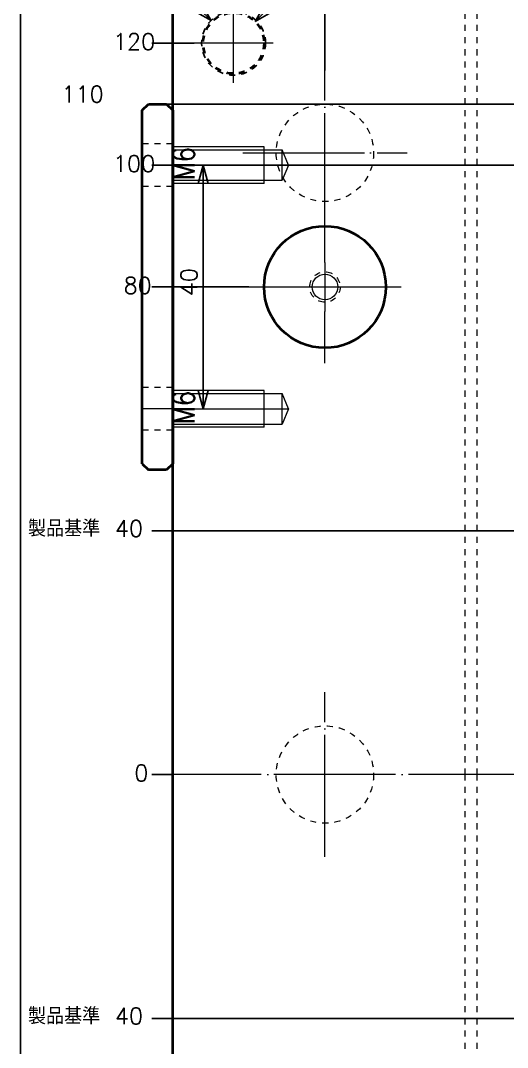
# Model space of a CAD drawing. Extents: x -178 to 604, y -587 to 345.
# Drawn here: x -150 to -70, y -44.8 to 123.7 of the extents above; entities that cross this region are included whole.
import ezdxf

# ---------------------------------------------------------------- set-up
doc = ezdxf.new("R2010")
doc.units = 0
doc.header["$MEASUREMENT"] = 0
for name, pattern in [('BORDER', [22, 20, -1, 0, -1]), ('DIVIDE', [23, 20, -1, 0, -1, 0, -1]), ('PHANTOM', [35, 30, -1, 1, -1, 1, -1]), ('STITCH', [2, 1, -1])]:
    doc.linetypes.add(name, pattern=pattern)
for name, color, linetype in [('11', 7, 'Continuous'), ('25', 7, 'Continuous'), ('寸法線', 7, 'Continuous')]:
    doc.layers.add(name, color=color, linetype=linetype)
doc.styles.get("Standard").update_dxf_attribs({"font": 'txt', "bigfont": 'extfont'})
doc.dimstyles.new('VELDIM0', dxfattribs={"dimtxt": 2.69875, "dimasz": 3.000166, "dimexe": 0.5, "dimexo": 0.0625, "dimgap": 0.09, "dimtad": 0, "dimdec": 3, "dimdsep": 46, "dimtxsty": 'Standard', "dimcen": 0.09, "dimdle": 3, "dimadec": 0, "dimazin": 0, "dimtfac": 1, "dimtdec": 4, "dimtofl": 0, "dimtmove": 0, "dimatfit": 3, "dimfxl": 1, "dimtolj": 1, "dimtzin": 0, "dimarcsym": 0})
doc.dimstyles.new('VELDIM1', dxfattribs={"dimtxt": 2.69875, "dimasz": 3.000166, "dimexe": 0.5, "dimexo": 0.0625, "dimgap": 0.09, "dimtad": 0, "dimdec": 3, "dimdsep": 46, "dimtxsty": 'Standard', "dimcen": 0.09, "dimdle": 2, "dimadec": 0, "dimazin": 0, "dimtfac": 1, "dimtdec": 4, "dimtofl": 0, "dimtmove": 0, "dimatfit": 3, "dimfxl": 1, "dimtolj": 1, "dimtzin": 0, "dimarcsym": 0})
doc.dimstyles.new('VELDIM2', dxfattribs={"dimtxt": 2.69875, "dimasz": 3.000166, "dimexe": 1.25, "dimexo": 0.0625, "dimgap": 0.09, "dimtad": 0, "dimdec": 3, "dimdsep": 46, "dimtxsty": 'Standard', "dimcen": 0.09, "dimdle": 5, "dimadec": 0, "dimazin": 0, "dimtfac": 1, "dimtdec": 4, "dimtofl": 0, "dimtmove": 0, "dimatfit": 3, "dimfxl": 1, "dimtolj": 1, "dimtzin": 0, "dimarcsym": 0})

# ---------------------------------------------------------------- blocks, each defined once
blk = doc.blocks.new('CLUMP164')
at = {"layer": '11', "color": 5, "linetype": 'PHANTOM', "lineweight": 5}
for p, q in [((-100, 84), (-100, 76)), ((-104, 80), (-96, 80))]:
    blk.add_line(p, q, dxfattribs=at)
at = {"layer": '11', "linetype": 'STITCH', "lineweight": 13}
blk.add_circle((-100, 80), 2.5, dxfattribs=at)
at = {"layer": '11', "color": 5, "lineweight": 5}
blk.add_circle((-100, 80), 2.1, dxfattribs=at)
blk = doc.blocks.new('*D273')
at = {"color": 0}
for p, q in [((-108.33, -40), (-128.41, -40)), ((-86.67, -40), (-108.33, -40)), ((-65, -40), (-86.67, -40))]:
    blk.add_line(p, q, dxfattribs=at)
blk.add_text('製品基準 40', height=2.699, dxfattribs=at).set_placement((-148.78, -40.97))
blk = doc.blocks.new('*D274')
at = {"color": 0}
for p, q in [((-128.33, 0), (-128.41, 0)), ((-126.67, 0), (-128.33, 0)), ((-125, 0), (-126.67, 0))]:
    blk.add_line(p, q, dxfattribs=at)
blk.add_text('0', height=2.7, dxfattribs=at).set_placement((-131.31, -1.11))
blk = doc.blocks.new('*D511')
at = {"color": 0}
for p, q in [((-108.87, -110), (-128.41, -110)), ((-87.74, -110), (-108.87, -110)), ((-66.6, -110), (-87.74, -110))]:
    blk.add_line(p, q, dxfattribs=at)
blk.add_text('110', height=2.699, dxfattribs=at).set_placement((-143.27, -109.72))
blk = doc.blocks.new('*D512')
at = {"color": 0}
for p, q in [((-108.83, -100), (-128.41, -100)), ((-87.67, -100), (-108.83, -100)), ((-66.5, -100), (-87.67, -100))]:
    blk.add_line(p, q, dxfattribs=at)
blk.add_text('100', height=2.699, dxfattribs=at).set_placement((-134.82, -101.11))
blk = doc.blocks.new('*D513')
at = {"color": 0}
for p, q in [((-120, 100), (-120.8, 97)), ((-120, 100), (-120, 100)), ((-120, 100), (-120, 83.12)), ((-120, 100), (-120, 76.88)), ((-120, 100), (-120, 97)), ((-119.2, 97), (-120, 100)), ((-120, 60), (-120, 83.12)), ((-120, 60), (-120, 76.88)), ((-120.8, 63), (-120, 60)), ((-120, 60), (-120, 63)), ((-120, 60), (-119.2, 63)), ((-120, 60), (-120, 60))]:
    blk.add_line(p, q, dxfattribs=at)
blk.add_text('40', height=2.699, rotation=90, dxfattribs=at).set_placement((-120.98, 78.47))
blk = doc.blocks.new('CLUMP281')
at = {"layer": '25', "color": 5, "linetype": 'BORDER', "lineweight": 5}
for p, q in [((-100, 84), (-100, 92.5)), ((-112.5, 80), (-104, 80)), ((-96, 80), (-87.5, 80)), ((-100, 67.5), (-100, 76))]:
    blk.add_line(p, q, dxfattribs=at)
at = {"layer": '25', "lineweight": 40}
blk.add_circle((-100, 80), 10, dxfattribs=at)
blk = doc.blocks.new('*D688')
at = {"color": 0}
for p, q in [((-108.33, 40), (-128.41, 40)), ((-86.67, 40), (-108.33, 40)), ((-65, 40), (-86.67, 40))]:
    blk.add_line(p, q, dxfattribs=at)
blk.add_text('製品基準 40', height=2.699, dxfattribs=at).set_placement((-148.78, 39.03))
blk = doc.blocks.new('*D689')
at = {"color": 0}
for p, q in [((-105.67, 110), (-128.41, 110)), ((-81.33, 110), (-105.67, 110)), ((-57, 110), (-81.33, 110))]:
    blk.add_line(p, q, dxfattribs=at)
blk.add_text('110', height=2.699, dxfattribs=at).set_placement((-143.27, 110.28))
blk = doc.blocks.new('*D690')
at = {"color": 0}
for p, q in [((-127.17, 120), (-128.41, 120)), ((-124.33, 120), (-127.17, 120)), ((-121.5, 120), (-124.33, 120))]:
    blk.add_line(p, q, dxfattribs=at)
blk.add_text('120', height=2.699, dxfattribs=at).set_placement((-134.82, 118.89))
blk = doc.blocks.new('*D691')
at = {"color": 0}
for p, q in [((-108.83, 100), (-128.41, 100)), ((-87.67, 100), (-108.83, 100)), ((-66.5, 100), (-87.67, 100))]:
    blk.add_line(p, q, dxfattribs=at)
blk.add_text('100', height=2.699, dxfattribs=at).set_placement((-134.82, 98.89))
blk = doc.blocks.new('*D692')
at = {"color": 0}
for p, q in [((-124.17, 80), (-128.41, 80)), ((-118.33, 80), (-124.17, 80)), ((-112.5, 80), (-118.33, 80))]:
    blk.add_line(p, q, dxfattribs=at)
blk.add_text('80', height=2.699, dxfattribs=at).set_placement((-133.07, 78.89))
blk = doc.blocks.new('*D749')
at = {"color": 0}
for p, q in [((-118.71, 123.71), (-137.22, 142.22)), ((-118.71, 123.71), (-120.27, 126.4)), ((-121.4, 125.27), (-118.71, 123.71))]:
    blk.add_line(p, q, dxfattribs=at)
blk.add_text('4-%%c10.5 ｷﾘ', height=2.6987, rotation=315, dxfattribs=at).set_placement((-136.34, 143.1))
blk = doc.blocks.new('*D750')
at = {"color": 0}
for p, q in [((-107.83, 149), (-128.41, 149)), ((-85.67, 149), (-107.83, 149)), ((-63.5, 149), (-85.67, 149))]:
    blk.add_line(p, q, dxfattribs=at)
blk.add_text('149', height=2.699, dxfattribs=at).set_placement((-134.82, 147.89))
blk = doc.blocks.new('*D751')
at = {"color": 0}
for p, q in [((-128.33, 175), (-128.41, 175)), ((-126.67, 175), (-128.33, 175)), ((-125, 175), (-126.67, 175))]:
    blk.add_line(p, q, dxfattribs=at)
blk.add_text('175', height=2.699, dxfattribs=at).set_placement((-134.82, 173.89))
blk = doc.blocks.new('CLUMP406')
at = {"layer": '25', "color": 5, "linetype": 'BORDER', "lineweight": 5}
for p, q in [((-115, 113.5), (-115, 126.5)), ((-108.5, 120), (-121.5, 120))]:
    blk.add_line(p, q, dxfattribs=at)
at = {"layer": '25', "linetype": 'STITCH', "lineweight": 40}
blk.add_circle((-115, 120), 5, dxfattribs=at)
blk = doc.blocks.new('CLUMP405')
at = {"layer": '25', "color": 5, "linetype": 'BORDER', "lineweight": 5}
for p, q in [((-115, 113.5), (-115, 126.5)), ((-108.5, 120), (-121.5, 120))]:
    blk.add_line(p, q, dxfattribs=at)
at = {"layer": '25', "linetype": 'STITCH', "lineweight": 25}
blk.add_circle((-115, 120), 5.25, dxfattribs=at)
at = {"layer": '25', "linetype": 'STITCH', "lineweight": 40}
blk.add_circle((-115, 120), 5, dxfattribs=at)
at = {"layer": '25', "linetype": 'STITCH', "lineweight": 25}
blk.add_blockref('CLUMP406', (0, 0), dxfattribs=at)
blk = doc.blocks.new('*D754')
at = {"color": 0}
for p, q in [((-111.46, 123.54), (-90.21, 144.79)), ((-109.91, 126.23), (-111.46, 123.54)), ((-111.46, 123.54), (-108.77, 125.09))]:
    blk.add_line(p, q, dxfattribs=at)
blk.add_text('4-%%c10 H7（ﾉｯｸ）', height=2.6987, rotation=45, dxfattribs=at).set_placement((-110.81, 126.22))
blk = doc.blocks.new('*D806')
at = {"color": 0}
for p, q in [((-100, 158.5), (-100, 178.41)), ((-100, 137), (-100, 158.5)), ((-100, 115.5), (-100, 137))]:
    blk.add_line(p, q, dxfattribs=at)
blk.add_text('100', height=2.699, rotation=90, dxfattribs=at).set_placement((-98.89, 180))
blk = doc.blocks.new('*D861')
at = {"color": 0}
for p, q in [((-127.17, -120), (-128.41, -120)), ((-124.33, -120), (-127.17, -120)), ((-121.5, -120), (-124.33, -120))]:
    blk.add_line(p, q, dxfattribs=at)
blk.add_text('120', height=2.699, dxfattribs=at).set_placement((-134.82, -121.11))
blk = doc.blocks.new('*D878')
at = {"color": 0}
for p, q in [((-128.33, -175), (-128.41, -175)), ((-126.67, -175), (-128.33, -175)), ((-125, -175), (-126.67, -175))]:
    blk.add_line(p, q, dxfattribs=at)
blk.add_text('175', height=2.699, dxfattribs=at).set_placement((-134.82, -176.11))
blk = doc.blocks.new('*D879')
at = {"color": 0}
for p, q in [((-107.83, -149), (-128.41, -149)), ((-85.67, -149), (-107.83, -149)), ((-63.5, -149), (-85.67, -149))]:
    blk.add_line(p, q, dxfattribs=at)
blk.add_text('149', height=2.699, dxfattribs=at).set_placement((-134.82, -150.11))

msp = doc.modelspace()

# ---------------------------------------------------------------- linework, layer by layer
at = {"layer": '11', "color": 1, "lineweight": 40}
for p, q in [((-130, 109), (-129, 110)), ((-129, 110), (-126, 110)), ((-126, 110), (-125, 109)), ((-130, 51), (-130, 109)), ((-125, 109), (-125, 51)), ((-130, 51), (-129, 50)), ((-125, 51), (-126, 50)), ((-126, 50), (-129, 50))]:
    msp.add_line(p, q, dxfattribs=at)
at = {"layer": '11', "linetype": 'STITCH', "lineweight": 13}
for p, q in [((-125, 103.5), (-130, 103.5)), ((-125, 96.5), (-130, 96.5)), ((-125, 63.5), (-130, 63.5)), ((-125, 56.5), (-130, 56.5))]:
    msp.add_line(p, q, dxfattribs=at)
at = {"layer": '11', "linetype": 'DIVIDE', "lineweight": 5}
for p, q in [((-110, 103), (-125, 103)), ((-110, 97), (-110, 103)), ((-106, 100), (-107, 102.5)), ((-107, 97.5), (-107, 102.5)), ((-106, 100), (-107, 97.5)), ((-110, 97), (-125, 97)), ((-110, 63), (-125, 63)), ((-110, 57), (-110, 63)), ((-107, 57.5), (-107, 62.5)), ((-106, 60), (-107, 62.5)), ((-106, 60), (-107, 57.5)), ((-110, 57), (-125, 57))]:
    msp.add_line(p, q, dxfattribs=at)
at = {"layer": '11', "color": 5, "linetype": 'DIVIDE', "lineweight": 5}
for p, q in [((-125, 102.5), (-107, 102.5)), ((-125, 97.5), (-107, 97.5)), ((-125, 62.5), (-107, 62.5)), ((-125, 57.5), (-107, 57.5))]:
    msp.add_line(p, q, dxfattribs=at)
at = {"layer": '11', "color": 5, "linetype": 'BORDER', "lineweight": 5}
for p, q in [((-125, 100), (-106, 100)), ((-125, 60), (-130, 60)), ((-125, 60), (-106, 60))]:
    msp.add_line(p, q, dxfattribs=at)
at = {"layer": '25', "lineweight": 25}
msp.add_line((-150, -173), (-150, 173), dxfattribs=at)
at = {"layer": '25', "lineweight": 40}
for p, q in [((-125, 0), (-125, 173)), ((-125, -173), (-125, 0))]:
    msp.add_line(p, q, dxfattribs=at)
at = {"layer": '25', "linetype": 'STITCH', "lineweight": 13}
for p, q in [((-77, 173), (-77, 0)), ((-75, 0), (-75, 173)), ((-77, 0), (-77, -173)), ((-75, -173), (-75, 0))]:
    msp.add_line(p, q, dxfattribs=at)
at = {"layer": '25', "color": 5, "linetype": 'BORDER', "lineweight": 5}
for p, q in [((-100, 88.5), (-100, 115.5)), ((-113.5, 102), (-86.5, 102)), ((-100, -13.5), (-100, 13.5)), ((0, 0), (-125, 0))]:
    msp.add_line(p, q, dxfattribs=at)
at = {"layer": '25', "color": 1, "linetype": 'STITCH', "lineweight": 13}
for centre in [(-100, 102), (-100, 0)]:
    msp.add_circle(centre, 8, dxfattribs=at)

# ---------------------------------------------------------------- block references
at = {"layer": '11', "linetype": 'BORDER', "lineweight": 5}
msp.add_blockref('CLUMP164', (0, 0), dxfattribs=at)
at = {"layer": '25', "linetype": 'STITCH', "lineweight": 25}
for name in ['CLUMP405', 'CLUMP281']:
    msp.add_blockref(name, (0, 0), dxfattribs=at)

# ---------------------------------------------------------------- texts
at = {"layer": '11', "lineweight": 5, "char_height": 3.59833, "width": 5.75, "attachment_point": 1, "rotation": 90}
for insert in [(-125, 97.5), (-125, 57.5)]:
    msp.add_mtext('\\W0.8;M6', dxfattribs=dict(at, insert=insert))

# ---------------------------------------------------------------- dimensions: what is measured, and where the dimension line sits
at = {"layer": '寸法線', "color": 5, "lineweight": 5}
for feature_location, offset, origin, dimstyle, picture, middle in [((-100, 115.5), (100, 59.5), (-100, 180), 'VELDIM0', '*D806', (-100, 180)), ((-125, 175), (0, -175), (-130, 175), 'VELDIM1', '*D751', (-130, 175)), ((-63.5, 149), (-61.5, -149), (-130, 149), 'VELDIM1', '*D750', (-130, 149)), ((-121.5, 120), (-3.5, -120), (-130, 120), 'VELDIM1', '*D690', (-130, 120)), ((-66.5, 100), (-58.5, -100), (-130, 100), 'VELDIM1', '*D691', (-130, 100)), ((-112.5, 80), (-12.5, -80), (-130, 80), 'VELDIM1', '*D692', (-130, 80)), ((-66.5, -100), (-58.5, 100), (-130, -100), 'VELDIM1', '*D512', (-130, -100)), ((-121.5, -120), (-3.5, 120), (-130, -120), 'VELDIM1', '*D861', (-130, -120)), ((-125, -175), (0, 175), (-130, -175), 'VELDIM1', '*D878', (-130, -175)), ((-63.5, -149), (-61.5, 149), (-130, -149), 'VELDIM1', '*D879', (-130, -149)), ((-125, 0), (0, 0), (-130, 0), 'VELDIM1', '*D274', (-130, 0))]:
    dim = msp.add_ordinate_dim(feature_location=feature_location, offset=offset, dtype=0, origin=origin, dimstyle=dimstyle, dxfattribs=at)
    dim.commit()
    dim.dimension.update_dxf_attribs({"geometry": picture, "text_midpoint": middle})
for p1, p2, text, picture, middle in [((-118.5355, 116.4645), (-111.4645, 123.5355), '4-%%c<> H7（ﾉｯｸ）', '*D754', (-100, 135)), ((-111.2877, 116.2877), (-118.7123, 123.7123), '4-%%c<> ｷﾘ', '*D749', (-125, 135))]:
    dim = msp.add_diameter_dim_2p(p1=p1, p2=p2, text=text, dimstyle='VELDIM2', dxfattribs=at)
    dim.commit()
    dim.dimension.update_dxf_attribs({"geometry": picture, "text_midpoint": middle, "dimtype": 131})
at = {"layer": '寸法線', "color": 1, "lineweight": 5}
for feature_location, offset, origin, picture, middle in [((-57, 110), (-68, -110), (-130, 110), '*D689', (-130, 110)), ((-66.6046863561, -110), (-58.3953136439, 110), (-130, -110), '*D511', (-130, -110))]:
    dim = msp.add_ordinate_dim(feature_location=feature_location, offset=offset, dtype=0, origin=origin, dimstyle='VELDIM1', dxfattribs=at)
    dim.commit()
    dim.dimension.update_dxf_attribs({"geometry": picture, "text_midpoint": middle})
at = {"layer": '寸法線', "color": 5, "lineweight": 5}
dim = msp.add_linear_dim(base=(-120, 60), p1=(-120, 60), p2=(-120, 100), angle=90, dimstyle='VELDIM0', dxfattribs=at)
dim.commit()
dim.dimension.update_dxf_attribs({"geometry": '*D513', "text_midpoint": (-120, 80), "dimtype": 128})
for feature_location, offset, origin, picture, middle in [((-65, 40), (-60, -40), (-130, 40), '*D688', (-130, 40)), ((-65, -40), (-60, 40), (-130, -40), '*D273', (-130, -40))]:
    dim = msp.add_ordinate_dim(feature_location=feature_location, offset=offset, dtype=0, origin=origin, text='製品基準 <>', dimstyle='VELDIM1', dxfattribs=at)
    dim.commit()
    dim.dimension.update_dxf_attribs({"geometry": picture, "text_midpoint": middle})

doc.saveas('drawing.dxf')
